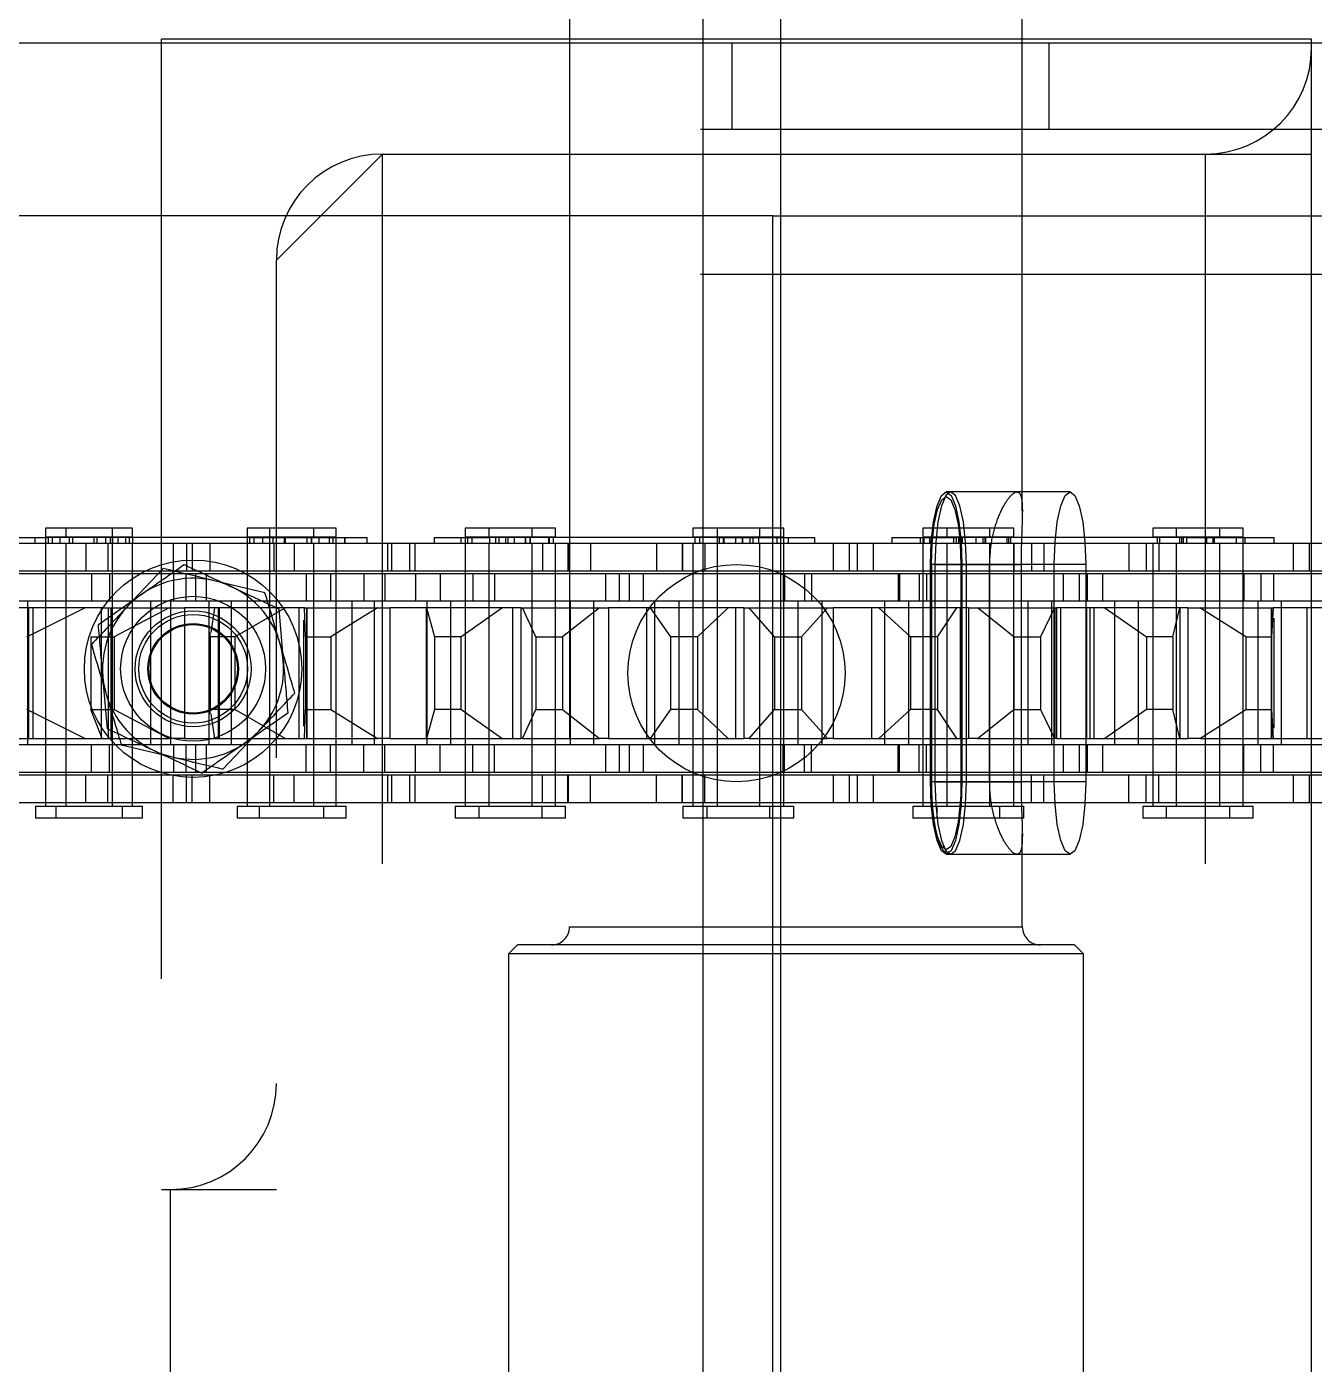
# Model space of a CAD drawing. Header units: metres. Extents: x 0 to 21025, y 0 to 14850.
# Drawn here: x 2712.8 to 2783.9, y 9263.2 to 9337.1 of the extents above; entities that cross this region are included whole.
import ezdxf

# ---------------------------------------------------------------- set-up
doc = ezdxf.new("R2010")
doc.units = ezdxf.units.M
doc.header["$LTSCALE"] = 25
doc.linetypes.add('HIDDEN2', pattern=[4.7625, 3.175, -1.5875])
for name, color, linetype in [('SL1', 8, 'Continuous'), ('SL4', 4, 'Continuous'), ('ST1', 7, 'HIDDEN2')]:
    doc.layers.add(name, color=color, linetype=linetype)

msp = doc.modelspace()

# ---------------------------------------------------------------- linework, layer by layer
at = {"layer": 'SL1'}
for p, q in [((2754.434, 9857.143), (2754.434, 8684.344)), ((2750.134, 9851.565), (2750.134, 8678.766))]:
    msp.add_line(p, q, dxfattribs=at)
at = {"layer": 'SL4'}
for p, q in [((3543.761, 9336.149), (2593.759, 9336.149)), ((2753.999, 9326.624), (2598.759, 9326.624)), ((2753.999, 9261.384), (2753.999, 9326.624)), ((2753.999, 9326.624), (3543.761, 9326.624)), ((2720.351, 9307.157), (2718.367, 9305.06)), ((2725.967, 9305.817), (2723.159, 9306.487)), ((2723.646, 9296.09), (2725.63, 9298.187)), ((2718.03, 9297.43), (2720.838, 9296.76))]:
    msp.add_line(p, q, dxfattribs=at)
for start, end in [(76.57898, 136.57898), (16.57898, 76.57898), (136.57898, 196.57898), (316.57898, 16.57898), (196.57898, 256.57898), (256.57898, 316.57898)]:
    msp.add_arc((2721.999, 9301.624), 5, start, end, dxfattribs=at)
for points, knots in [([(2723.159, 9306.487), (2723.093, 9306.503), (2722.145, 9306.729), (2721.215, 9306.951), (2720.351, 9307.157)], [0, 0, 0, 0, 0.0702006, 1, 1, 1, 1]), ([(2726.791, 9303.05), (2726.726, 9303.267), (2726.448, 9304.203), (2726.176, 9305.116), (2725.967, 9305.817)], [0, 0, 0, 0, 0.2318493, 1, 1, 1, 1]), ([(2718.367, 9305.06), (2718.32, 9305.011), (2717.65, 9304.303), (2716.994, 9303.609), (2716.383, 9302.964)], [0, 0, 0, 0, 0.070201, 1, 1, 1, 1]), ([(2716.383, 9302.964), (2716.592, 9302.263), (2716.863, 9301.35), (2717.142, 9300.414), (2717.207, 9300.197)], [0, 0, 0, 0, 0.768151, 1, 1, 1, 1]), ([(2727.615, 9300.284), (2727.558, 9300.474), (2727.29, 9301.374), (2727.011, 9302.311), (2726.791, 9303.05)], [0, 0, 0, 0, 0.211001, 1, 1, 1, 1]), ([(2717.207, 9300.197), (2717.427, 9299.458), (2717.706, 9298.521), (2717.974, 9297.62), (2718.03, 9297.43)], [0, 0, 0, 0, 0.788999, 1, 1, 1, 1]), ([(2725.63, 9298.187), (2725.677, 9298.237), (2726.348, 9298.945), (2727.004, 9299.638), (2727.615, 9300.284)], [0, 0, 0, 0, 0.070201, 1, 1, 1, 1]), ([(2720.838, 9296.76), (2720.905, 9296.744), (2721.853, 9296.518), (2722.782, 9296.296), (2723.646, 9296.09)], [0, 0, 0, 0, 0.0702006, 1, 1, 1, 1])]:
    msp.add_open_spline(points, degree=3, knots=knots, dxfattribs=at)
at = {"layer": 'ST1'}
for p, q in [((2742.781, 9378.949), (2742.781, 9287.384)), ((2767.781, 9310.319), (2767.781, 9378.949)), ((2783.749, 9336.384), (2720.249, 9336.384)), ((2720.249, 9046.384), (2720.249, 9336.384)), ((2751.761, 9331.386), (2751.761, 9336.149)), ((2769.261, 9331.386), (2769.261, 9336.149)), ((2783.749, 9261.149), (2783.749, 9336.384)), ((3543.761, 9331.386), (2543.761, 9331.386)), ((2732.449, 9330.034), (2726.599, 9324.184)), ((2732.449, 9052.734), (2732.449, 9330.034)), ((2732.449, 9330.034), (2777.899, 9330.034)), ((2777.899, 9330.034), (2783.749, 9330.034)), ((2777.899, 9052.734), (2777.899, 9330.034)), ((2753.999, 9326.624), (3543.761, 9326.624)), ((2726.599, 9058.584), (2726.599, 9324.184)), ((3543.761, 9323.386), (2543.761, 9323.386)), ((2770.413, 9311.384), (2763.579, 9311.384)), ((2767.484, 9311.384), (2763.823, 9311.384)), ((2717.317, 9309.384), (2713.855, 9309.384)), ((2713.855, 9309.384), (2713.855, 9308.91)), ((2714.969, 9309.384), (2714.969, 9308.91)), ((2717.545, 9309.384), (2717.317, 9309.384)), ((2718.659, 9309.384), (2717.545, 9309.384)), ((2717.545, 9308.91), (2717.545, 9309.384)), ((2718.659, 9308.91), (2718.659, 9309.384)), ((2728.443, 9309.384), (2724.982, 9309.384)), ((2724.982, 9309.384), (2724.982, 9308.91)), ((2726.208, 9309.384), (2726.208, 9308.91)), ((2728.672, 9309.384), (2728.443, 9309.384)), ((2729.898, 9309.384), (2728.672, 9309.384)), ((2728.672, 9308.91), (2728.672, 9309.384)), ((2729.898, 9308.91), (2729.898, 9309.384)), ((2740.713, 9309.384), (2737.023, 9309.384)), ((2737.023, 9309.384), (2737.023, 9308.91)), ((2738.323, 9309.384), (2738.323, 9308.91)), ((2742.013, 9309.384), (2740.713, 9309.384)), ((2740.713, 9308.91), (2740.713, 9309.384)), ((2742.013, 9308.91), (2742.013, 9309.384)), ((2753.281, 9309.384), (2749.591, 9309.384)), ((2749.591, 9309.384), (2749.591, 9308.91)), ((2750.924, 9309.384), (2750.924, 9308.91)), ((2754.614, 9309.384), (2753.262, 9309.384)), ((2753.281, 9308.91), (2753.281, 9309.384)), ((2754.614, 9308.91), (2754.614, 9309.384)), ((2765.981, 9309.384), (2762.291, 9309.384)), ((2762.291, 9309.384), (2762.291, 9308.91)), ((2763.614, 9309.384), (2763.614, 9308.91)), ((2767.304, 9309.384), (2765.981, 9309.384)), ((2765.981, 9308.91), (2765.981, 9309.384)), ((2767.304, 9308.91), (2767.304, 9309.384)), ((2778.681, 9309.384), (2774.991, 9309.384)), ((2774.991, 9309.384), (2774.991, 9308.91)), ((2776.283, 9309.384), (2776.283, 9308.91)), ((2779.973, 9309.384), (2778.681, 9309.384)), ((2778.681, 9308.91), (2778.681, 9309.384)), ((2779.973, 9308.91), (2779.973, 9309.384)), ((2716.073, 9308.541), (2709.78, 9308.541)), ((2712.148, 9308.873), (2713.988, 9308.873)), ((2713.262, 9308.873), (2713.262, 9308.541)), ((2713.267, 9308.873), (2713.267, 9308.541)), ((2713.855, 9308.91), (2717.545, 9308.91)), ((2713.855, 9308.873), (2713.855, 9307.021)), ((2713.855, 9308.541), (2713.855, 9294.042)), ((2713.988, 9308.873), (2713.988, 9308.541)), ((2725.114, 9308.873), (2713.988, 9308.873)), ((2714.224, 9308.91), (2714.224, 9308.541)), ((2714.642, 9308.873), (2714.642, 9308.541)), ((2714.969, 9308.541), (2714.969, 9307.021)), ((2714.969, 9308.541), (2714.969, 9294.042)), ((2715.147, 9308.873), (2715.147, 9308.541)), ((2715.16, 9308.873), (2715.16, 9308.541)), ((2715.338, 9308.91), (2715.338, 9308.541)), ((2716.073, 9308.541), (2716.073, 9307.021)), ((2721.636, 9308.541), (2716.073, 9308.541)), ((2716.521, 9308.873), (2716.521, 9308.541)), ((2716.692, 9308.873), (2716.692, 9308.541)), ((2717.176, 9308.541), (2717.176, 9308.91)), ((2717.297, 9308.541), (2717.297, 9307.021)), ((2717.413, 9308.873), (2717.413, 9308.541)), ((2717.545, 9308.91), (2718.659, 9308.91)), ((2717.545, 9308.873), (2717.545, 9308.541)), ((2717.545, 9307.021), (2717.545, 9308.873)), ((2717.545, 9294.042), (2717.545, 9308.541)), ((2717.835, 9308.873), (2717.835, 9308.541)), ((2718.29, 9308.541), (2718.29, 9308.91)), ((2718.467, 9308.873), (2718.467, 9308.541)), ((2718.659, 9308.873), (2718.659, 9308.541)), ((2718.659, 9307.021), (2718.659, 9308.541)), ((2718.659, 9294.042), (2718.659, 9308.541)), ((2720.891, 9308.541), (2720.891, 9307.021)), ((2721.636, 9308.541), (2721.636, 9307.021)), ((2732.747, 9308.541), (2721.636, 9308.541)), ((2721.95, 9308.541), (2721.95, 9307.021)), ((2722.917, 9308.541), (2722.917, 9307.021)), ((2724.982, 9308.91), (2728.672, 9308.91)), ((2724.982, 9308.873), (2724.982, 9308.541)), ((2724.982, 9308.873), (2724.982, 9307.021)), ((2724.982, 9308.541), (2724.982, 9294.042)), ((2725.114, 9308.873), (2725.114, 9308.541)), ((2725.114, 9308.873), (2728.946, 9308.873)), ((2725.351, 9308.91), (2725.351, 9308.541)), ((2725.835, 9308.873), (2725.835, 9308.541)), ((2726.208, 9308.541), (2726.208, 9307.021)), ((2726.208, 9308.541), (2726.208, 9294.042)), ((2726.209, 9308.873), (2726.209, 9308.541)), ((2726.4, 9308.873), (2726.4, 9308.541)), ((2726.454, 9308.541), (2726.454, 9307.021)), ((2726.577, 9308.91), (2726.577, 9308.541)), ((2727.033, 9308.873), (2727.033, 9308.541)), ((2727.085, 9308.873), (2727.085, 9308.541)), ((2727.57, 9308.541), (2727.57, 9307.021)), ((2728.303, 9308.541), (2728.303, 9308.91)), ((2728.508, 9308.873), (2728.508, 9308.541)), ((2728.539, 9308.873), (2728.539, 9308.541)), ((2728.672, 9308.91), (2729.898, 9308.91)), ((2728.672, 9307.021), (2728.672, 9308.541)), ((2728.672, 9294.042), (2728.672, 9308.541)), ((2728.946, 9308.873), (2728.946, 9308.541)), ((2728.946, 9308.873), (2730.369, 9308.873)), ((2729.529, 9308.541), (2729.529, 9308.91)), ((2729.707, 9308.873), (2729.707, 9308.541)), ((2729.898, 9307.021), (2729.898, 9308.873)), ((2729.898, 9294.042), (2729.898, 9308.541)), ((2730.369, 9308.873), (2730.369, 9308.541)), ((2730.369, 9308.873), (2730.379, 9308.873)), ((2730.369, 9308.873), (2731.605, 9308.873)), ((2730.379, 9308.541), (2730.379, 9308.873)), ((2731.605, 9308.541), (2731.605, 9308.873)), ((2732.948, 9308.541), (2732.747, 9308.541)), ((2732.747, 9307.021), (2732.747, 9308.541)), ((2741.292, 9308.541), (2732.948, 9308.541)), ((2732.948, 9308.541), (2732.948, 9307.021)), ((2733.973, 9307.021), (2733.973, 9308.541)), ((2734.248, 9308.541), (2734.248, 9307.021)), ((2735.316, 9308.873), (2738.358, 9308.873)), ((2735.316, 9308.873), (2735.316, 9308.541)), ((2736.778, 9308.873), (2736.778, 9308.541)), ((2737.023, 9308.91), (2740.713, 9308.91)), ((2737.023, 9308.873), (2737.023, 9307.021)), ((2737.023, 9308.541), (2737.023, 9294.042)), ((2737.147, 9308.873), (2737.147, 9308.541)), ((2737.392, 9308.91), (2737.392, 9308.541)), ((2738.323, 9308.541), (2738.323, 9307.021)), ((2738.323, 9308.541), (2738.323, 9294.042)), ((2738.358, 9308.873), (2738.358, 9308.541)), ((2750.926, 9308.873), (2738.358, 9308.873)), ((2738.692, 9308.91), (2738.692, 9308.541)), ((2738.886, 9308.873), (2738.886, 9308.541)), ((2739.254, 9308.873), (2739.254, 9308.541)), ((2739.378, 9308.873), (2739.378, 9308.541)), ((2739.725, 9308.873), (2739.725, 9308.541)), ((2740.343, 9308.873), (2740.343, 9308.541)), ((2740.344, 9308.541), (2740.344, 9308.91)), ((2740.597, 9308.873), (2740.597, 9308.541)), ((2740.612, 9308.873), (2740.612, 9308.541)), ((2740.713, 9308.91), (2742.013, 9308.91)), ((2740.713, 9307.021), (2740.713, 9308.541)), ((2740.713, 9294.042), (2740.713, 9308.541)), ((2741.292, 9308.541), (2741.292, 9307.021)), ((2747.577, 9308.541), (2741.292, 9308.541)), ((2741.644, 9308.541), (2741.644, 9308.91)), ((2741.664, 9308.873), (2741.664, 9308.541)), ((2741.885, 9308.873), (2741.885, 9308.541)), ((2742.013, 9307.021), (2742.013, 9308.541)), ((2742.013, 9294.042), (2742.013, 9308.541)), ((2742.694, 9308.541), (2742.694, 9307.021)), ((2742.727, 9308.541), (2742.727, 9307.021)), ((2743.942, 9308.541), (2743.942, 9307.021)), ((2747.577, 9308.541), (2747.577, 9307.021)), ((2757.356, 9308.541), (2747.577, 9308.541)), ((2748.995, 9308.541), (2748.995, 9307.021)), ((2749.011, 9308.541), (2749.011, 9307.021)), ((2749.591, 9308.91), (2753.281, 9308.91)), ((2749.591, 9308.541), (2749.591, 9307.021)), ((2749.591, 9308.541), (2749.591, 9294.042)), ((2749.707, 9308.873), (2749.707, 9308.541)), ((2749.96, 9308.91), (2749.96, 9308.541)), ((2749.961, 9308.873), (2749.961, 9308.541)), ((2750.243, 9308.541), (2750.243, 9307.021)), ((2750.924, 9308.541), (2750.924, 9307.021)), ((2750.924, 9308.541), (2750.924, 9294.042)), ((2750.926, 9308.873), (2750.926, 9308.541)), ((2750.926, 9308.873), (2754.422, 9308.873)), ((2751.052, 9308.873), (2751.052, 9308.541)), ((2751.273, 9308.873), (2751.273, 9308.541)), ((2751.293, 9308.91), (2751.293, 9308.541)), ((2751.946, 9308.873), (2751.946, 9308.541)), ((2752.32, 9308.873), (2752.32, 9308.541)), ((2752.325, 9308.873), (2752.325, 9308.541)), ((2752.744, 9308.873), (2752.744, 9308.541)), ((2752.912, 9308.541), (2752.912, 9308.91)), ((2753.212, 9308.873), (2753.212, 9308.541)), ((2753.281, 9308.91), (2754.614, 9308.91)), ((2753.281, 9307.021), (2753.281, 9308.541)), ((2753.281, 9294.042), (2753.281, 9308.541)), ((2754.245, 9308.541), (2754.245, 9308.91)), ((2754.422, 9308.873), (2754.422, 9308.541)), ((2754.422, 9308.873), (2754.845, 9308.873)), ((2754.614, 9307.021), (2754.614, 9308.873)), ((2754.614, 9294.042), (2754.614, 9308.541)), ((2754.845, 9308.873), (2756.321, 9308.873)), ((2754.845, 9308.873), (2754.845, 9308.541)), ((2756.321, 9308.541), (2756.321, 9308.873)), ((2758.216, 9308.541), (2757.356, 9308.541)), ((2757.356, 9307.021), (2757.356, 9308.541)), ((2767.311, 9308.541), (2758.216, 9308.541)), ((2758.216, 9308.541), (2758.216, 9307.021)), ((2758.689, 9307.021), (2758.689, 9308.541)), ((2759.539, 9308.541), (2759.539, 9307.021)), ((2760.584, 9308.873), (2764.136, 9308.873)), ((2760.584, 9308.873), (2760.584, 9308.541)), ((2762.134, 9308.873), (2762.134, 9308.541)), ((2762.291, 9308.91), (2765.981, 9308.91)), ((2762.291, 9308.873), (2762.291, 9307.021)), ((2762.291, 9308.541), (2762.291, 9294.042)), ((2762.339, 9308.873), (2762.339, 9308.541)), ((2762.66, 9308.91), (2762.66, 9308.541)), ((2763.614, 9308.541), (2763.614, 9307.021)), ((2763.614, 9308.541), (2763.614, 9294.042)), ((2763.983, 9308.91), (2763.983, 9308.541)), ((2764.136, 9308.873), (2764.136, 9308.541)), ((2776.836, 9308.873), (2764.136, 9308.873)), ((2764.252, 9308.873), (2764.252, 9308.541)), ((2764.457, 9308.873), (2764.457, 9308.541)), ((2765.212, 9308.873), (2765.212, 9308.541)), ((2765.612, 9308.541), (2765.612, 9308.91)), ((2765.706, 9308.873), (2765.706, 9308.541)), ((2765.755, 9308.873), (2765.755, 9308.541)), ((2765.981, 9308.91), (2767.3, 9308.91)), ((2765.981, 9307.021), (2765.981, 9308.541)), ((2765.981, 9294.042), (2765.981, 9308.541)), ((2766.935, 9308.541), (2766.935, 9308.91)), ((2767.013, 9308.873), (2767.013, 9308.541)), ((2767.136, 9308.873), (2767.136, 9308.541)), ((2767.3, 9308.91), (2767.304, 9308.91)), ((2767.304, 9307.021), (2767.304, 9308.541)), ((2767.304, 9294.042), (2767.304, 9308.541)), ((2767.311, 9308.541), (2767.311, 9307.021)), ((2773.661, 9308.541), (2767.311, 9308.541)), ((2768.279, 9308.541), (2768.279, 9307.021)), ((2768.974, 9308.541), (2768.974, 9307.021)), ((2773.661, 9308.541), (2773.661, 9307.021)), ((2782.756, 9308.541), (2773.661, 9308.541)), ((2774.614, 9308.541), (2774.614, 9307.021)), ((2774.991, 9308.91), (2778.681, 9308.91)), ((2774.991, 9308.541), (2774.991, 9307.021)), ((2774.991, 9308.541), (2774.991, 9294.042)), ((2775.217, 9308.873), (2775.217, 9308.541)), ((2775.309, 9308.541), (2775.309, 9307.021)), ((2775.36, 9308.91), (2775.36, 9308.541)), ((2776.283, 9308.541), (2776.283, 9307.021)), ((2776.283, 9308.541), (2776.283, 9294.042)), ((2776.452, 9308.873), (2776.452, 9308.541)), ((2776.575, 9308.873), (2776.575, 9308.541)), ((2776.652, 9308.91), (2776.652, 9308.541)), ((2776.836, 9308.873), (2776.836, 9308.541)), ((2776.836, 9308.873), (2780.066, 9308.873)), ((2777.882, 9308.873), (2777.882, 9308.541)), ((2777.943, 9308.873), (2777.943, 9308.541)), ((2778.312, 9308.541), (2778.312, 9308.91)), ((2778.375, 9308.873), (2778.375, 9308.541)), ((2778.681, 9308.91), (2779.969, 9308.91)), ((2778.681, 9307.021), (2778.681, 9308.541)), ((2778.681, 9294.042), (2778.681, 9308.541)), ((2779.604, 9308.541), (2779.604, 9308.91)), ((2779.969, 9308.91), (2779.973, 9308.91)), ((2779.973, 9307.021), (2779.973, 9308.873)), ((2779.973, 9294.042), (2779.973, 9308.541)), ((2780.066, 9308.873), (2781.68, 9308.873)), ((2780.066, 9308.873), (2780.066, 9308.541)), ((2781.68, 9308.541), (2781.68, 9308.873)), ((2783.616, 9308.541), (2782.756, 9308.541)), ((2782.756, 9307.021), (2782.756, 9308.541)), ((2792.711, 9308.541), (2783.616, 9308.541)), ((2783.616, 9308.541), (2783.616, 9307.021)), ((2769.546, 9307.384), (2762.713, 9307.384)), ((2762.713, 9295.384), (2762.713, 9307.384)), ((2762.957, 9307.384), (2762.761, 9307.384)), ((2762.761, 9307.384), (2762.761, 9295.384)), ((2762.767, 9295.384), (2762.767, 9307.384)), ((2762.957, 9307.384), (2765.976, 9307.384)), ((2762.957, 9307.384), (2762.957, 9295.384)), ((2764.392, 9307.384), (2764.69, 9307.384)), ((2764.392, 9307.384), (2764.392, 9295.384)), ((2771.28, 9307.384), (2764.446, 9307.384)), ((2764.446, 9307.384), (2764.446, 9295.384)), ((2764.69, 9295.384), (2764.69, 9307.384)), ((2764.69, 9307.384), (2767.709, 9307.384)), ((2765.976, 9295.384), (2765.976, 9307.384)), ((2767.709, 9307.384), (2767.709, 9295.384)), ((2769.546, 9295.384), (2769.546, 9307.384)), ((2771.28, 9307.384), (2771.28, 9295.384)), ((2716.073, 9307.021), (2709.78, 9307.021)), ((2720.907, 9306.869), (2710.085, 9306.869)), ((2713.855, 9306.869), (2713.855, 9305.349)), ((2714.969, 9306.869), (2714.969, 9305.349)), ((2721.636, 9307.021), (2716.073, 9307.021)), ((2716.389, 9306.869), (2716.389, 9305.349)), ((2717.391, 9306.869), (2717.391, 9305.349)), ((2717.545, 9305.349), (2717.545, 9306.869)), ((2718.659, 9305.349), (2718.659, 9306.869)), ((2728.248, 9306.869), (2720.907, 9306.869)), ((2720.907, 9306.869), (2720.907, 9305.349)), ((2721.62, 9305.349), (2721.62, 9306.869)), ((2732.747, 9307.021), (2721.636, 9307.021)), ((2722.133, 9306.869), (2722.133, 9305.349)), ((2722.734, 9305.349), (2722.734, 9306.869)), ((2724.982, 9306.869), (2724.982, 9305.349)), ((2726.208, 9306.869), (2726.208, 9305.349)), ((2728.248, 9306.869), (2728.248, 9305.349)), ((2734.269, 9306.869), (2728.248, 9306.869)), ((2728.672, 9305.349), (2728.672, 9306.869)), ((2729.583, 9306.869), (2729.583, 9305.349)), ((2729.898, 9305.349), (2729.898, 9306.869)), ((2731.426, 9306.869), (2731.426, 9305.349)), ((2732.581, 9306.869), (2732.581, 9305.349)), ((2732.948, 9307.021), (2732.747, 9307.021)), ((2741.292, 9307.021), (2732.948, 9307.021)), ((2734.269, 9306.869), (2734.269, 9305.349)), ((2744.788, 9306.869), (2734.269, 9306.869)), ((2735.64, 9306.869), (2735.64, 9305.349)), ((2737.023, 9306.869), (2737.023, 9305.349)), ((2737.446, 9306.869), (2737.446, 9305.349)), ((2738.323, 9306.869), (2738.323, 9305.349)), ((2738.639, 9306.869), (2738.639, 9305.349)), ((2740.713, 9305.349), (2740.713, 9306.869)), ((2747.577, 9307.021), (2741.292, 9307.021)), ((2742.013, 9305.349), (2742.013, 9306.869)), ((2745.516, 9306.869), (2744.788, 9306.869)), ((2744.788, 9305.349), (2744.788, 9306.869)), ((2754.57, 9306.869), (2745.516, 9306.869)), ((2745.516, 9306.869), (2745.516, 9305.349)), ((2746.088, 9305.349), (2746.088, 9306.869)), ((2746.849, 9306.869), (2746.849, 9305.349)), ((2757.356, 9307.021), (2747.577, 9307.021)), ((2749.591, 9306.869), (2749.591, 9305.349)), ((2750.924, 9306.869), (2750.924, 9305.349)), ((2753.281, 9305.349), (2753.281, 9306.869)), ((2754.57, 9306.869), (2754.57, 9305.349)), ((2760.92, 9306.869), (2754.57, 9306.869)), ((2754.614, 9305.349), (2754.614, 9306.869)), ((2754.652, 9306.869), (2754.652, 9305.349)), ((2755.747, 9306.869), (2755.747, 9305.349)), ((2756.135, 9306.869), (2756.135, 9305.349)), ((2758.216, 9307.021), (2757.356, 9307.021)), ((2767.311, 9307.021), (2758.216, 9307.021)), ((2760.92, 9306.869), (2760.92, 9305.349)), ((2770.056, 9306.869), (2760.92, 9306.869)), ((2761.002, 9306.869), (2761.002, 9305.349)), ((2762.093, 9306.869), (2762.093, 9305.349)), ((2762.291, 9306.869), (2762.291, 9305.349)), ((2762.481, 9306.869), (2762.481, 9305.349)), ((2763.614, 9306.869), (2763.614, 9305.349)), ((2765.981, 9305.349), (2765.981, 9306.869)), ((2767.304, 9305.349), (2767.304, 9306.869)), ((2773.661, 9307.021), (2767.311, 9307.021)), ((2770.916, 9306.869), (2770.056, 9306.869)), ((2770.056, 9305.349), (2770.056, 9306.869)), ((2780.011, 9306.869), (2770.916, 9306.869)), ((2770.916, 9306.869), (2770.916, 9305.349)), ((2771.379, 9305.349), (2771.379, 9306.869)), ((2772.208, 9306.869), (2772.208, 9305.349)), ((2782.756, 9307.021), (2773.661, 9307.021)), ((2774.991, 9306.869), (2774.991, 9305.349)), ((2776.283, 9306.869), (2776.283, 9305.349)), ((2778.681, 9305.349), (2778.681, 9306.869)), ((2779.973, 9305.349), (2779.973, 9306.869)), ((2780.011, 9306.869), (2780.011, 9305.349)), ((2786.361, 9306.869), (2780.011, 9306.869)), ((2780.948, 9306.869), (2780.948, 9305.349)), ((2781.643, 9306.869), (2781.643, 9305.349)), ((2783.616, 9307.021), (2782.756, 9307.021)), ((2792.711, 9307.021), (2783.616, 9307.021)), ((2716.769, 9304.07), (2719.136, 9305.723)), ((2720.907, 9305.349), (2710.085, 9305.349)), ((2716.982, 9304.984), (2711.254, 9304.984)), ((2712.814, 9303.384), (2716.017, 9304.984)), ((2712.854, 9305.349), (2712.854, 9297.419)), ((2712.916, 9304.984), (2712.916, 9297.784)), ((2713.175, 9297.784), (2713.175, 9304.984)), ((2713.855, 9305.349), (2713.855, 9297.419)), ((2714.969, 9305.349), (2714.969, 9297.419)), ((2716.914, 9304.984), (2716.914, 9297.784)), ((2716.982, 9304.984), (2720.678, 9304.984)), ((2717.306, 9304.984), (2717.306, 9297.784)), ((2717.467, 9297.784), (2717.467, 9304.984)), ((2717.545, 9297.419), (2717.545, 9305.349)), ((2720.678, 9304.984), (2717.643, 9303.384)), ((2718.659, 9297.419), (2718.659, 9305.349)), ((2719.66, 9297.419), (2719.66, 9305.349)), ((2720.678, 9304.984), (2721.515, 9304.984)), ((2720.774, 9297.419), (2720.774, 9305.349)), ((2728.248, 9305.349), (2720.907, 9305.349)), ((2721.515, 9304.984), (2721.515, 9297.784)), ((2728.145, 9304.984), (2721.515, 9304.984)), ((2722.867, 9305.349), (2722.867, 9297.419)), ((2723.178, 9304.984), (2722.977, 9303.632)), ((2723.387, 9304.984), (2723.387, 9297.784)), ((2723.453, 9297.784), (2723.453, 9304.984)), ((2724.093, 9305.349), (2724.093, 9297.419)), ((2724.295, 9303.384), (2727.081, 9304.984)), ((2724.982, 9305.349), (2724.982, 9297.419)), ((2726.208, 9305.349), (2726.208, 9297.419)), ((2726.732, 9304.93), (2726.98, 9302.054)), ((2727.832, 9304.984), (2727.832, 9297.784)), ((2728.203, 9303.384), (2728.145, 9304.984)), ((2728.145, 9304.984), (2732.181, 9304.984)), ((2734.269, 9305.349), (2728.248, 9305.349)), ((2728.265, 9304.984), (2728.265, 9297.784)), ((2728.287, 9297.784), (2728.287, 9304.984)), ((2728.672, 9297.419), (2728.672, 9305.349)), ((2732.181, 9304.984), (2729.604, 9303.384)), ((2729.898, 9297.419), (2729.898, 9305.349)), ((2730.787, 9297.419), (2730.787, 9305.349)), ((2732.013, 9297.419), (2732.013, 9305.349)), ((2732.181, 9304.984), (2732.861, 9304.984)), ((2732.861, 9304.984), (2732.861, 9297.784)), ((2740.092, 9304.984), (2732.861, 9304.984)), ((2744.788, 9305.349), (2734.269, 9305.349)), ((2734.874, 9304.984), (2734.874, 9297.784)), ((2734.881, 9304.984), (2735.324, 9303.384)), ((2734.883, 9304.984), (2734.883, 9297.784)), ((2734.908, 9305.349), (2734.908, 9297.419)), ((2736.208, 9305.349), (2736.208, 9297.419)), ((2736.772, 9303.384), (2739.052, 9304.984)), ((2737.023, 9305.349), (2737.023, 9297.419)), ((2738.323, 9305.349), (2738.323, 9297.419)), ((2739.634, 9304.984), (2739.634, 9297.784)), ((2740.092, 9304.984), (2740.092, 9297.784)), ((2740.092, 9304.984), (2740.18, 9304.984)), ((2740.915, 9303.384), (2740.18, 9304.984)), ((2740.18, 9304.984), (2744.427, 9304.984)), ((2740.713, 9297.419), (2740.713, 9305.349)), ((2742.013, 9297.419), (2742.013, 9305.349)), ((2744.427, 9304.984), (2742.39, 9303.384)), ((2742.781, 9304.984), (2742.781, 9297.784)), ((2742.828, 9297.419), (2742.828, 9305.349)), ((2744.128, 9297.419), (2744.128, 9305.349)), ((2744.427, 9304.984), (2744.928, 9304.984)), ((2745.516, 9305.349), (2744.788, 9305.349)), ((2744.928, 9304.984), (2744.928, 9297.784)), ((2752.408, 9304.984), (2744.928, 9304.984)), ((2754.57, 9305.349), (2745.516, 9305.349)), ((2747.035, 9304.984), (2747.035, 9297.784)), ((2747.24, 9304.984), (2748.35, 9303.384)), ((2747.476, 9305.349), (2747.476, 9297.419)), ((2748.809, 9305.349), (2748.809, 9297.419)), ((2749.591, 9305.349), (2749.591, 9297.419)), ((2749.844, 9303.384), (2751.545, 9304.984)), ((2750.924, 9305.349), (2750.924, 9297.419)), ((2751.938, 9304.984), (2751.938, 9297.784)), ((2752.408, 9304.984), (2752.408, 9297.784)), ((2752.408, 9304.984), (2752.701, 9304.984)), ((2754.09, 9303.384), (2752.701, 9304.984)), ((2752.701, 9304.984), (2757.021, 9304.984)), ((2753.281, 9297.419), (2753.281, 9305.349)), ((2760.92, 9305.349), (2754.57, 9305.349)), ((2754.614, 9297.419), (2754.614, 9305.349)), ((2755.396, 9297.419), (2755.396, 9305.349)), ((2757.021, 9304.984), (2755.59, 9303.384)), ((2756.729, 9297.419), (2756.729, 9305.349)), ((2757.021, 9304.984), (2757.328, 9304.984)), ((2757.328, 9304.984), (2757.328, 9297.784)), ((2764.815, 9304.984), (2757.328, 9304.984)), ((2759.452, 9304.984), (2759.452, 9297.784)), ((2759.857, 9304.984), (2761.598, 9303.384)), ((2760.176, 9305.349), (2760.176, 9297.419)), ((2770.056, 9305.349), (2760.92, 9305.349)), ((2761.499, 9305.349), (2761.499, 9297.419)), ((2762.291, 9305.349), (2762.291, 9297.419)), ((2763.091, 9303.384), (2764.158, 9304.984)), ((2763.614, 9305.349), (2763.614, 9297.419)), ((2764.349, 9304.984), (2764.349, 9297.784)), ((2764.815, 9304.984), (2764.815, 9297.784)), ((2764.815, 9304.984), (2765.304, 9304.984)), ((2767.303, 9303.384), (2765.304, 9304.984)), ((2765.304, 9304.984), (2769.56, 9304.984)), ((2765.976, 9297.784), (2765.976, 9304.984)), ((2765.981, 9297.419), (2765.981, 9305.349)), ((2767.304, 9297.419), (2767.304, 9305.349)), ((2767.709, 9304.984), (2767.709, 9297.784)), ((2768.096, 9297.419), (2768.096, 9305.349)), ((2769.56, 9304.984), (2768.78, 9303.384)), ((2769.419, 9297.419), (2769.419, 9305.349)), ((2769.56, 9304.984), (2769.662, 9304.984)), ((2769.595, 9297.784), (2769.595, 9304.984)), ((2769.662, 9304.984), (2769.662, 9297.784)), ((2776.917, 9304.984), (2769.662, 9304.984)), ((2769.893, 9304.984), (2769.893, 9297.784)), ((2770.916, 9305.349), (2770.056, 9305.349)), ((2780.011, 9305.349), (2770.916, 9305.349)), ((2771.329, 9304.984), (2771.329, 9297.784)), ((2771.519, 9297.784), (2771.519, 9304.984)), ((2771.524, 9297.784), (2771.524, 9304.984)), ((2771.734, 9304.984), (2771.734, 9297.784)), ((2772.328, 9304.984), (2774.644, 9303.384)), ((2772.876, 9305.349), (2772.876, 9297.419)), ((2774.168, 9305.349), (2774.168, 9297.419)), ((2774.991, 9305.349), (2774.991, 9297.419)), ((2776.087, 9303.384), (2776.485, 9304.984)), ((2776.283, 9305.349), (2776.283, 9297.419)), ((2776.469, 9304.984), (2776.469, 9297.784)), ((2776.487, 9297.784), (2776.487, 9304.984)), ((2776.917, 9304.984), (2776.917, 9297.784)), ((2776.917, 9304.984), (2777.586, 9304.984)), ((2780.129, 9303.384), (2777.586, 9304.984)), ((2777.586, 9304.984), (2781.639, 9304.984)), ((2778.681, 9297.419), (2778.681, 9305.349)), ((2779.973, 9297.419), (2779.973, 9305.349)), ((2786.361, 9305.349), (2780.011, 9305.349)), ((2780.796, 9297.419), (2780.796, 9305.349)), ((2781.516, 9304.984), (2781.516, 9297.784)), ((2781.533, 9304.984), (2781.533, 9297.784)), ((2781.639, 9304.984), (2781.537, 9303.384)), ((2788.323, 9304.984), (2781.639, 9304.984)), ((2782.088, 9297.419), (2782.088, 9305.349)), ((2783.488, 9304.984), (2783.488, 9297.784)), ((2728.085, 9304.317), (2728.085, 9298.45)), ((2781.682, 9298.345), (2781.682, 9304.422)), ((2716.36, 9303.384), (2717.643, 9303.384)), ((2716.36, 9303.384), (2716.36, 9299.384)), ((2717.643, 9303.384), (2717.643, 9299.384)), ((2722.931, 9303.632), (2722.931, 9299.135)), ((2722.94, 9303.384), (2722.94, 9299.384)), ((2724.295, 9303.384), (2722.94, 9303.384)), ((2724.295, 9303.384), (2724.295, 9299.384)), ((2728.203, 9303.384), (2729.604, 9303.384)), ((2728.203, 9303.384), (2728.203, 9299.384)), ((2729.604, 9303.384), (2729.604, 9299.384)), ((2735.324, 9303.384), (2735.324, 9299.384)), ((2736.772, 9303.384), (2735.324, 9303.384)), ((2736.772, 9303.384), (2736.772, 9299.384)), ((2740.915, 9303.384), (2742.39, 9303.384)), ((2740.915, 9303.384), (2740.915, 9299.384)), ((2742.39, 9303.384), (2742.39, 9299.384)), ((2749.844, 9303.384), (2748.35, 9303.384)), ((2748.35, 9303.384), (2748.35, 9299.384)), ((2749.844, 9303.384), (2749.844, 9299.384)), ((2754.09, 9303.384), (2755.59, 9303.384)), ((2754.09, 9303.384), (2754.09, 9299.384)), ((2755.59, 9303.384), (2755.59, 9299.384)), ((2761.598, 9303.384), (2761.598, 9299.384)), ((2763.091, 9303.384), (2761.598, 9303.384)), ((2763.091, 9303.384), (2763.091, 9299.384)), ((2767.303, 9303.384), (2768.78, 9303.384)), ((2767.303, 9303.384), (2767.303, 9299.384)), ((2768.78, 9303.384), (2768.78, 9299.384)), ((2774.644, 9303.384), (2774.644, 9299.384)), ((2776.087, 9303.384), (2774.644, 9303.384)), ((2776.087, 9303.384), (2776.087, 9299.384)), ((2780.129, 9303.384), (2780.129, 9299.384)), ((2780.129, 9303.384), (2781.537, 9303.384)), ((2781.537, 9303.384), (2781.537, 9299.384)), ((2717.266, 9298.318), (2717.017, 9301.194)), ((2716.017, 9297.784), (2712.814, 9299.384)), ((2716.36, 9299.384), (2717.643, 9299.384)), ((2716.982, 9297.784), (2716.36, 9299.384)), ((2717.643, 9299.384), (2720.678, 9297.784)), ((2724.295, 9299.384), (2722.94, 9299.384)), ((2722.977, 9299.135), (2723.178, 9297.784)), ((2727.081, 9297.784), (2724.295, 9299.384)), ((2727.229, 9299.178), (2724.862, 9297.524)), ((2728.145, 9297.784), (2728.203, 9299.384)), ((2728.203, 9299.384), (2729.604, 9299.384)), ((2729.604, 9299.384), (2732.181, 9297.784)), ((2735.324, 9299.384), (2734.881, 9297.784)), ((2736.772, 9299.384), (2735.324, 9299.384)), ((2739.052, 9297.784), (2736.772, 9299.384)), ((2740.18, 9297.784), (2740.915, 9299.384)), ((2740.915, 9299.384), (2742.39, 9299.384)), ((2742.39, 9299.384), (2744.427, 9297.784)), ((2748.35, 9299.384), (2747.24, 9297.784)), ((2749.844, 9299.384), (2748.35, 9299.384)), ((2751.545, 9297.784), (2749.844, 9299.384)), ((2752.701, 9297.784), (2754.09, 9299.384)), ((2754.09, 9299.384), (2755.59, 9299.384)), ((2755.59, 9299.384), (2757.021, 9297.784)), ((2761.598, 9299.384), (2759.857, 9297.784)), ((2763.091, 9299.384), (2761.598, 9299.384)), ((2764.158, 9297.784), (2763.091, 9299.384)), ((2765.304, 9297.784), (2767.303, 9299.384)), ((2767.303, 9299.384), (2768.78, 9299.384)), ((2768.78, 9299.384), (2769.56, 9297.784)), ((2774.644, 9299.384), (2772.328, 9297.784)), ((2776.087, 9299.384), (2774.644, 9299.384)), ((2776.485, 9297.784), (2776.087, 9299.384)), ((2777.586, 9297.784), (2780.129, 9299.384)), ((2780.129, 9299.384), (2781.537, 9299.384)), ((2781.537, 9299.384), (2781.639, 9297.784)), ((2711.254, 9297.784), (2716.982, 9297.784)), ((2716.982, 9297.784), (2720.678, 9297.784)), ((2721.515, 9297.784), (2720.678, 9297.784)), ((2721.515, 9297.784), (2728.145, 9297.784)), ((2728.145, 9297.784), (2732.181, 9297.784)), ((2732.861, 9297.784), (2732.181, 9297.784)), ((2732.861, 9297.784), (2740.092, 9297.784)), ((2740.18, 9297.784), (2740.092, 9297.784)), ((2740.18, 9297.784), (2744.427, 9297.784)), ((2744.928, 9297.784), (2744.427, 9297.784)), ((2744.928, 9297.784), (2752.408, 9297.784)), ((2752.701, 9297.784), (2752.408, 9297.784)), ((2752.701, 9297.784), (2757.021, 9297.784)), ((2757.328, 9297.784), (2757.021, 9297.784)), ((2757.328, 9297.784), (2764.815, 9297.784)), ((2765.304, 9297.784), (2764.815, 9297.784)), ((2765.304, 9297.784), (2769.56, 9297.784)), ((2769.662, 9297.784), (2769.56, 9297.784)), ((2769.662, 9297.784), (2776.917, 9297.784)), ((2777.586, 9297.784), (2776.917, 9297.784)), ((2777.586, 9297.784), (2781.639, 9297.784)), ((2781.639, 9297.784), (2788.323, 9297.784)), ((2720.907, 9297.419), (2710.085, 9297.419)), ((2713.855, 9297.419), (2713.855, 9295.899)), ((2714.969, 9297.419), (2714.969, 9295.899)), ((2716.389, 9295.899), (2716.389, 9297.419)), ((2717.391, 9295.899), (2717.391, 9297.419)), ((2717.545, 9295.899), (2717.545, 9297.419)), ((2718.659, 9295.899), (2718.659, 9297.419)), ((2728.248, 9297.419), (2720.907, 9297.419)), ((2720.907, 9297.419), (2720.907, 9295.899)), ((2721.62, 9295.899), (2721.62, 9297.419)), ((2722.133, 9297.419), (2722.133, 9295.899)), ((2722.734, 9295.899), (2722.734, 9297.419)), ((2724.982, 9297.419), (2724.982, 9295.899)), ((2726.208, 9297.419), (2726.208, 9295.899)), ((2728.248, 9295.899), (2728.248, 9297.419)), ((2734.269, 9297.419), (2728.248, 9297.419)), ((2728.672, 9295.899), (2728.672, 9297.419)), ((2729.583, 9295.899), (2729.583, 9297.419)), ((2729.898, 9295.899), (2729.898, 9297.419)), ((2731.426, 9295.899), (2731.426, 9297.419)), ((2732.581, 9295.899), (2732.581, 9297.419)), ((2734.269, 9295.899), (2734.269, 9297.419)), ((2744.788, 9297.419), (2734.269, 9297.419)), ((2735.64, 9295.899), (2735.64, 9297.419)), ((2737.023, 9297.419), (2737.023, 9295.899)), ((2737.446, 9295.899), (2737.446, 9297.419)), ((2738.323, 9297.419), (2738.323, 9295.899)), ((2738.639, 9295.899), (2738.639, 9297.419)), ((2740.713, 9295.899), (2740.713, 9297.419)), ((2742.013, 9295.899), (2742.013, 9297.419)), ((2745.516, 9297.419), (2744.788, 9297.419)), ((2744.788, 9295.899), (2744.788, 9297.419)), ((2754.57, 9297.419), (2745.516, 9297.419)), ((2745.516, 9297.419), (2745.516, 9295.899)), ((2746.088, 9295.899), (2746.088, 9297.419)), ((2746.849, 9297.419), (2746.849, 9295.899)), ((2749.591, 9297.419), (2749.591, 9295.899)), ((2750.924, 9297.419), (2750.924, 9295.899)), ((2753.281, 9295.899), (2753.281, 9297.419)), ((2754.57, 9295.899), (2754.57, 9297.419)), ((2760.92, 9297.419), (2754.57, 9297.419)), ((2754.614, 9295.899), (2754.614, 9297.419)), ((2754.652, 9295.899), (2754.652, 9297.419)), ((2755.747, 9295.899), (2755.747, 9297.419)), ((2756.135, 9295.899), (2756.135, 9297.419)), ((2760.92, 9295.899), (2760.92, 9297.419)), ((2770.056, 9297.419), (2760.92, 9297.419)), ((2761.002, 9295.899), (2761.002, 9297.419)), ((2762.093, 9295.899), (2762.093, 9297.419)), ((2762.291, 9297.419), (2762.291, 9295.899)), ((2762.481, 9295.899), (2762.481, 9297.419)), ((2763.614, 9297.419), (2763.614, 9295.899)), ((2765.981, 9295.899), (2765.981, 9297.419)), ((2767.304, 9295.899), (2767.304, 9297.419)), ((2770.916, 9297.419), (2770.056, 9297.419)), ((2770.056, 9295.899), (2770.056, 9297.419)), ((2780.011, 9297.419), (2770.916, 9297.419)), ((2770.916, 9297.419), (2770.916, 9295.899)), ((2771.379, 9295.899), (2771.379, 9297.419)), ((2772.208, 9297.419), (2772.208, 9295.899)), ((2774.991, 9297.419), (2774.991, 9295.899)), ((2776.283, 9297.419), (2776.283, 9295.899)), ((2778.681, 9295.899), (2778.681, 9297.419)), ((2779.973, 9295.899), (2779.973, 9297.419)), ((2780.011, 9295.899), (2780.011, 9297.419)), ((2786.361, 9297.419), (2780.011, 9297.419)), ((2780.948, 9295.899), (2780.948, 9297.419)), ((2781.643, 9295.899), (2781.643, 9297.419)), ((2716.073, 9295.747), (2709.78, 9295.747)), ((2720.907, 9295.899), (2710.085, 9295.899)), ((2713.855, 9295.747), (2713.855, 9294.227)), ((2714.969, 9295.747), (2714.969, 9294.227)), ((2716.073, 9294.227), (2716.073, 9295.747)), ((2721.636, 9295.747), (2716.073, 9295.747)), ((2717.297, 9294.227), (2717.297, 9295.747)), ((2717.545, 9294.227), (2717.545, 9295.747)), ((2718.659, 9294.227), (2718.659, 9295.747)), ((2720.891, 9294.227), (2720.891, 9295.747)), ((2728.248, 9295.899), (2720.907, 9295.899)), ((2721.636, 9294.227), (2721.636, 9295.747)), ((2732.747, 9295.747), (2721.636, 9295.747)), ((2721.95, 9294.227), (2721.95, 9295.747)), ((2722.917, 9294.227), (2722.917, 9295.747)), ((2724.982, 9295.747), (2724.982, 9294.227)), ((2726.208, 9295.747), (2726.208, 9294.227)), ((2726.454, 9294.227), (2726.454, 9295.747)), ((2727.57, 9294.227), (2727.57, 9295.747)), ((2734.269, 9295.899), (2728.248, 9295.899)), ((2728.672, 9294.227), (2728.672, 9295.747)), ((2729.898, 9294.227), (2729.898, 9295.747)), ((2732.948, 9295.747), (2732.747, 9295.747)), ((2732.747, 9294.227), (2732.747, 9295.747)), ((2741.292, 9295.747), (2732.948, 9295.747)), ((2732.948, 9295.747), (2732.948, 9294.227)), ((2733.973, 9294.227), (2733.973, 9295.747)), ((2734.248, 9295.747), (2734.248, 9294.227)), ((2744.788, 9295.899), (2734.269, 9295.899)), ((2737.023, 9295.747), (2737.023, 9294.227)), ((2738.323, 9295.747), (2738.323, 9294.227)), ((2740.713, 9294.227), (2740.713, 9295.747)), ((2741.292, 9294.227), (2741.292, 9295.747)), ((2747.577, 9295.747), (2741.292, 9295.747)), ((2742.013, 9294.227), (2742.013, 9295.747)), ((2742.694, 9294.227), (2742.694, 9295.747)), ((2742.727, 9294.227), (2742.727, 9295.747)), ((2743.942, 9294.227), (2743.942, 9295.747)), ((2745.516, 9295.899), (2744.788, 9295.899)), ((2754.57, 9295.899), (2745.516, 9295.899)), ((2747.577, 9294.227), (2747.577, 9295.747)), ((2757.356, 9295.747), (2747.577, 9295.747)), ((2748.995, 9294.227), (2748.995, 9295.747)), ((2749.011, 9294.227), (2749.011, 9295.747)), ((2749.591, 9295.747), (2749.591, 9294.227)), ((2750.243, 9294.227), (2750.243, 9295.747)), ((2750.924, 9295.747), (2750.924, 9294.227)), ((2753.281, 9294.227), (2753.281, 9295.747)), ((2760.92, 9295.899), (2754.57, 9295.899)), ((2754.614, 9294.227), (2754.614, 9295.747)), ((2758.216, 9295.747), (2757.356, 9295.747)), ((2757.356, 9294.227), (2757.356, 9295.747)), ((2767.311, 9295.747), (2758.216, 9295.747)), ((2758.216, 9295.747), (2758.216, 9294.227)), ((2758.689, 9294.227), (2758.689, 9295.747)), ((2759.539, 9295.747), (2759.539, 9294.227)), ((2770.056, 9295.899), (2760.92, 9295.899)), ((2762.291, 9295.747), (2762.291, 9294.227)), ((2769.546, 9295.384), (2762.713, 9295.384)), ((2762.957, 9295.384), (2762.761, 9295.384)), ((2762.957, 9295.384), (2765.976, 9295.384)), ((2763.614, 9295.747), (2763.614, 9294.227)), ((2764.392, 9295.384), (2764.377, 9294.664)), ((2764.69, 9295.384), (2764.392, 9295.384)), ((2771.28, 9295.384), (2764.446, 9295.384)), ((2764.69, 9295.384), (2767.709, 9295.384)), ((2765.981, 9294.227), (2765.981, 9295.747)), ((2767.304, 9294.227), (2767.304, 9295.747)), ((2767.311, 9294.227), (2767.311, 9295.747)), ((2773.661, 9295.747), (2767.311, 9295.747)), ((2768.279, 9294.227), (2768.279, 9295.747)), ((2768.974, 9294.227), (2768.974, 9295.747)), ((2770.916, 9295.899), (2770.056, 9295.899)), ((2780.011, 9295.899), (2770.916, 9295.899)), ((2773.661, 9294.227), (2773.661, 9295.747)), ((2782.756, 9295.747), (2773.661, 9295.747)), ((2774.614, 9294.227), (2774.614, 9295.747)), ((2774.991, 9295.747), (2774.991, 9294.227)), ((2775.309, 9294.227), (2775.309, 9295.747)), ((2776.283, 9295.747), (2776.283, 9294.227)), ((2778.681, 9294.227), (2778.681, 9295.747)), ((2779.973, 9294.227), (2779.973, 9295.747)), ((2786.361, 9295.899), (2780.011, 9295.899)), ((2783.616, 9295.747), (2782.756, 9295.747)), ((2782.756, 9294.227), (2782.756, 9295.747)), ((2792.711, 9295.747), (2783.616, 9295.747)), ((2783.616, 9295.747), (2783.616, 9294.227)), ((2716.073, 9294.227), (2709.78, 9294.227)), ((2713.302, 9294.042), (2717.802, 9294.042)), ((2713.302, 9294.042), (2713.302, 9293.384)), ((2714.415, 9294.042), (2714.415, 9293.384)), ((2721.636, 9294.227), (2716.073, 9294.227)), ((2717.802, 9294.042), (2718.099, 9294.042)), ((2718.099, 9294.042), (2719.212, 9294.042)), ((2718.099, 9293.384), (2718.099, 9294.042)), ((2719.212, 9293.384), (2719.212, 9294.042)), ((2732.747, 9294.227), (2721.636, 9294.227)), ((2724.428, 9294.042), (2728.928, 9294.042)), ((2724.428, 9294.042), (2724.428, 9293.384)), ((2725.655, 9294.042), (2725.655, 9293.384)), ((2728.928, 9294.042), (2729.225, 9294.042)), ((2729.225, 9294.042), (2730.452, 9294.042)), ((2729.225, 9293.384), (2729.225, 9294.042)), ((2730.452, 9293.384), (2730.452, 9294.042)), ((2732.948, 9294.227), (2732.747, 9294.227)), ((2741.292, 9294.227), (2732.948, 9294.227)), ((2736.469, 9294.042), (2741.241, 9294.042)), ((2736.469, 9294.042), (2736.469, 9293.384)), ((2737.77, 9294.042), (2737.77, 9293.384)), ((2741.241, 9294.042), (2741.266, 9294.042)), ((2741.266, 9294.042), (2742.567, 9294.042)), ((2741.266, 9293.384), (2741.266, 9294.042)), ((2747.577, 9294.227), (2741.292, 9294.227)), ((2742.567, 9293.384), (2742.567, 9294.042)), ((2757.356, 9294.227), (2747.577, 9294.227)), ((2749.038, 9294.042), (2753.81, 9294.042)), ((2749.038, 9294.042), (2749.038, 9293.384)), ((2750.37, 9294.042), (2750.37, 9293.384)), ((2753.81, 9294.042), (2755.167, 9294.042)), ((2753.81, 9294.042), (2753.835, 9294.042)), ((2753.835, 9293.384), (2753.835, 9294.042)), ((2755.167, 9293.384), (2755.167, 9294.042)), ((2758.216, 9294.227), (2757.356, 9294.227)), ((2767.311, 9294.227), (2758.216, 9294.227)), ((2761.737, 9294.042), (2766.534, 9294.042)), ((2761.737, 9294.042), (2761.737, 9293.384)), ((2763.061, 9294.042), (2763.061, 9293.384)), ((2766.534, 9294.042), (2767.858, 9294.042)), ((2766.534, 9293.384), (2766.534, 9294.042)), ((2773.661, 9294.227), (2767.311, 9294.227)), ((2767.858, 9293.384), (2767.858, 9294.042)), ((2782.756, 9294.227), (2773.661, 9294.227)), ((2774.437, 9294.042), (2779.234, 9294.042)), ((2774.437, 9294.042), (2774.437, 9293.384)), ((2775.73, 9294.042), (2775.73, 9293.384)), ((2779.234, 9294.042), (2780.527, 9294.042)), ((2779.234, 9293.384), (2779.234, 9294.042)), ((2780.527, 9293.384), (2780.527, 9294.042)), ((2783.616, 9294.227), (2782.756, 9294.227)), ((2792.711, 9294.227), (2783.616, 9294.227)), ((2717.802, 9293.384), (2713.302, 9293.384)), ((2718.099, 9293.384), (2717.802, 9293.384)), ((2719.212, 9293.384), (2718.099, 9293.384)), ((2728.928, 9293.384), (2724.428, 9293.384)), ((2729.225, 9293.384), (2728.928, 9293.384)), ((2730.452, 9293.384), (2729.225, 9293.384)), ((2741.266, 9293.384), (2736.469, 9293.384)), ((2742.567, 9293.384), (2741.266, 9293.384)), ((2753.835, 9293.384), (2749.038, 9293.384)), ((2755.167, 9293.384), (2753.81, 9293.384)), ((2766.534, 9293.384), (2761.737, 9293.384)), ((2767.858, 9293.384), (2766.534, 9293.384)), ((2779.234, 9293.384), (2774.437, 9293.384)), ((2780.527, 9293.384), (2779.234, 9293.384)), ((2767.781, 9287.384), (2767.781, 9292.514)), ((2763.579, 9291.384), (2770.413, 9291.384)), ((2763.823, 9291.384), (2767.484, 9291.384)), ((2742.782, 9287.384), (2767.743, 9287.384)), ((2739.906, 9286.384), (2739.406, 9285.884)), ((2770.656, 9286.384), (2739.906, 9286.384)), ((2771.156, 9285.884), (2770.656, 9286.384)), ((2771.156, 9285.884), (2739.406, 9285.884)), ((2739.406, 9285.884), (2739.406, 9096.884)), ((2771.156, 9261.149), (2771.156, 9285.884)), ((2720.249, 9272.884), (2720.749, 9272.884)), ((2720.749, 9272.884), (2726.599, 9272.884)), ((2720.749, 9109.884), (2720.749, 9272.884))]:
    msp.add_line(p, q, dxfattribs=at)
at = {"layer": 'ST1', "flags": 128}
for points in [[(2762.713, 9307.384), (2762.755, 9308.62), (2762.878, 9309.735), (2763.07, 9310.62), (2763.312, 9311.188), (2763.579, 9311.384), (2763.847, 9311.188), (2764.089, 9310.62), (2764.281, 9309.735), (2764.404, 9308.62), (2764.446, 9307.384)], [(2762.767, 9307.384), (2762.807, 9308.542), (2762.922, 9309.588), (2763.102, 9310.417), (2763.328, 9310.95), (2763.579, 9311.134), (2763.83, 9310.95), (2764.057, 9310.417), (2764.237, 9309.588), (2764.255, 9309.464)], [(2764.69, 9307.384), (2764.648, 9308.62), (2764.525, 9309.735), (2764.333, 9310.62), (2764.091, 9311.188), (2763.823, 9311.384), (2763.556, 9311.188), (2763.314, 9310.62), (2763.122, 9309.735), (2762.999, 9308.62), (2762.957, 9307.384)], [(2769.546, 9307.384), (2769.589, 9308.62), (2769.712, 9309.735), (2769.904, 9310.62), (2770.145, 9311.188), (2770.413, 9311.384), (2770.681, 9311.188), (2770.923, 9310.62), (2771.114, 9309.735), (2771.237, 9308.62), (2771.28, 9307.384)], [(2764.255, 9309.464), (2764.352, 9308.542), (2764.392, 9307.384)], [(2764.446, 9295.384), (2764.404, 9294.148), (2764.281, 9293.032), (2764.089, 9292.148), (2763.847, 9291.579), (2763.579, 9291.384), (2763.312, 9291.579), (2763.07, 9292.148), (2762.878, 9293.032), (2762.755, 9294.148), (2762.713, 9295.384)], [(2764.377, 9294.664), (2764.352, 9294.225), (2764.237, 9293.179), (2764.057, 9292.35), (2763.83, 9291.817), (2763.579, 9291.634), (2763.328, 9291.817), (2763.102, 9292.35), (2762.922, 9293.179), (2762.807, 9294.225), (2762.767, 9295.384)], [(2762.957, 9295.384), (2762.999, 9294.148), (2763.122, 9293.032), (2763.314, 9292.148), (2763.556, 9291.579), (2763.823, 9291.384), (2764.091, 9291.579), (2764.333, 9292.148), (2764.525, 9293.032), (2764.648, 9294.148), (2764.69, 9295.384)], [(2771.28, 9295.384), (2771.237, 9294.148), (2771.114, 9293.032), (2770.923, 9292.148), (2770.681, 9291.579), (2770.413, 9291.384), (2770.145, 9291.579), (2769.904, 9292.148), (2769.712, 9293.032), (2769.589, 9294.148), (2769.546, 9295.384)]]:
    msp.add_lwpolyline(points, dxfattribs=at)
at = {"layer": 'ST1'}
for centre, radius in [((2721.999, 9301.624), 6), ((2751.999, 9301.384), 6), ((2721.999, 9301.624), 4), ((2721.999, 9301.624), 3.2), ((2721.999, 9301.624), 3), ((2721.999, 9301.624), 2.5), ((2721.999, 9301.624), 2.445)]:
    msp.add_circle(centre, radius, dxfattribs=at)
for centre, radius, start, end in [((2777.899, 9335.884), 5.85, 270, 0), ((2732.449, 9324.184), 5.85, 90, 180), ((2741.781, 9287.384), 1, 270, 0), ((2768.781, 9287.384), 1, 180, 270), ((2720.749, 9278.734), 5.85, 270, 0)]:
    msp.add_arc(centre, radius, start, end, dxfattribs=at)
for points, knots in [([(2765.976, 9307.384), (2765.999, 9307.82), (2766.046, 9308.693), (2766.382, 9309.864), (2766.815, 9310.785), (2767.254, 9311.338), (2767.58, 9311.441), (2767.754, 9311.108), (2767.795, 9310.388), (2767.755, 9309.328), (2767.714, 9308.253), (2767.711, 9307.589), (2767.709, 9307.384)], [0, 0, 0, 0, 0.1035722, 0.207012, 0.3138437, 0.4231698, 0.5289404, 0.6309135, 0.7342076, 0.8420021, 0.9510552, 1, 1, 1, 1]), ([(2719.136, 9305.723), (2719.192, 9305.762), (2719.991, 9306.32), (2720.774, 9306.867), (2721.502, 9307.376)], [0, 0, 0, 0, 0.070201, 1, 1, 1, 1]), ([(2721.502, 9307.376), (2721.722, 9307.273), (2722.574, 9306.874), (2723.46, 9306.46), (2724.117, 9306.153)], [0, 0, 0, 0, 0.257551, 1, 1, 1, 1]), ([(2724.117, 9306.153), (2724.355, 9306.041), (2725.24, 9305.627), (2726.102, 9305.224), (2726.732, 9304.93)], [0, 0, 0, 0, 0.268634, 1, 1, 1, 1]), ([(2717.017, 9301.194), (2717.011, 9301.262), (2716.928, 9302.233), (2716.846, 9303.185), (2716.769, 9304.07)], [0, 0, 0, 0, 0.070201, 1, 1, 1, 1]), ([(2726.98, 9302.054), (2726.986, 9301.985), (2727.07, 9301.014), (2727.152, 9300.062), (2727.229, 9299.178)], [0, 0, 0, 0, 0.070201, 1, 1, 1, 1]), ([(2717.266, 9298.318), (2717.485, 9298.215), (2718.337, 9297.816), (2719.223, 9297.402), (2719.88, 9297.094)], [0, 0, 0, 0, 0.2575513, 1, 1, 1, 1]), ([(2724.862, 9297.524), (2724.806, 9297.485), (2724.007, 9296.927), (2723.224, 9296.38), (2722.495, 9295.871)], [0, 0, 0, 0, 0.070201, 1, 1, 1, 1]), ([(2719.88, 9297.094), (2720.118, 9296.983), (2721.003, 9296.569), (2721.865, 9296.166), (2722.495, 9295.871)], [0, 0, 0, 0, 0.268634, 1, 1, 1, 1]), ([(2762.761, 9295.384), (2762.763, 9295.192), (2762.768, 9294.633), (2762.83, 9293.731), (2762.964, 9292.792), (2763.163, 9292.038), (2763.372, 9291.625), (2763.635, 9291.365), (2763.787, 9291.404), (2763.819, 9291.412)], [0, 0, 0, 0, 0.094709, 0.276566, 0.4594, 0.643903, 0.833602, 0.965457, 1, 1, 1, 1]), ([(2767.709, 9295.384), (2767.715, 9294.947), (2767.725, 9294.074), (2767.78, 9292.903), (2767.79, 9291.983), (2767.685, 9291.429), (2767.425, 9291.327), (2767.042, 9291.66), (2766.603, 9292.38), (2766.203, 9293.44), (2765.998, 9294.514), (2765.981, 9295.178), (2765.976, 9295.384)], [0, 0, 0, 0, 0.103572, 0.207012, 0.313844, 0.42317, 0.52894, 0.630914, 0.734208, 0.842002, 0.951055, 1, 1, 1, 1])]:
    msp.add_open_spline(points, degree=3, knots=knots, dxfattribs=at)

doc.saveas('drawing.dxf')
